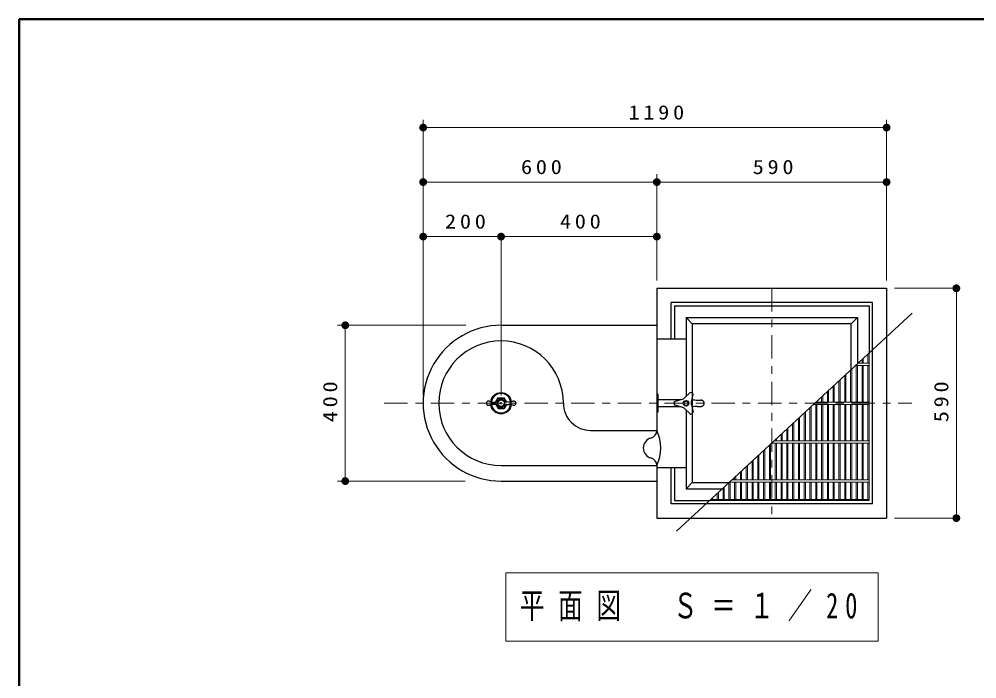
# Model space of a CAD drawing. Units: millimetres on the paper, scale 1:20. Extents: x -365 to 0, y -75 to 257.
# Drawn here: x -365 to -242, y 172.3 to 257 of the extents above; entities that cross this region are included whole.
import ezdxf

# ---------------------------------------------------------------- set-up
doc = ezdxf.new("R2010")
doc.units = ezdxf.units.MM
doc.linetypes.add('USER2', pattern=[6, 3, -1, 1, -1])
doc.layers.add('1_20', color=7, linetype='Continuous', lineweight=13)
doc.layers.add('LY_4', color=7, linetype='Continuous', lineweight=13)
doc.styles.add('ＭＳ ゴシック', font='')
doc.styles.get('ＭＳ ゴシック').set_extended_font_data('MS Gothic')

# ---------------------------------------------------------------- blocks, each defined once
blk = doc.blocks.new('filled_dot')
at = {"color": 0, "linetype": 'Continuous', "lineweight": -2, "const_width": 1.25}
blk.add_lwpolyline([(-0.625, 0, 1), (0.625, 0, 1)], format="xyb", close=True, dxfattribs=at)

msp = doc.modelspace()

# ---------------------------------------------------------------- linework, layer by layer
at = {"layer": '1_20'}
for p, q in [((-313.132, 208.703), (-313.132, 244.084)), ((-253.632, 223.453), (-253.632, 244.084)), ((-313.132, 243.084), (-253.632, 243.084)), ((-313.132, 210.607), (-313.132, 237.084)), ((-313.132, 236.084), (-283.132, 236.084)), ((-283.132, 223.453), (-283.132, 237.084)), ((-283.132, 223.453), (-283.132, 237.084)), ((-283.132, 236.084), (-253.632, 236.084)), ((-253.632, 223.453), (-253.632, 237.084)), ((-313.132, 229.084), (-303.132, 229.084)), ((-303.132, 208.703), (-303.132, 229.584)), ((-303.132, 229.084), (-283.132, 229.084)), ((-252.632, 222.453), (-244.177, 222.453)), ((-244.677, 222.453), (-244.677, 192.953)), ((-307.646, 217.703), (-324.132, 217.703)), ((-323.132, 197.703), (-323.132, 217.703)), ((-256.032, 212.853), (-256.032, 214.005)), ((-255.882, 195.203), (-255.882, 214.143)), ((-255.882, 212.853), (-257.278, 212.853)), ((-256.776, 212.853), (-256.776, 213.317)), ((-256.626, 212.853), (-256.626, 213.456)), ((-258.264, 207.853), (-258.264, 211.943)), ((-258.114, 207.853), (-258.114, 212.081)), ((-255.882, 212.553), (-257.603, 212.553)), ((-257.52, 207.853), (-257.52, 212.553)), ((-257.37, 207.853), (-257.37, 212.553)), ((-256.776, 207.853), (-256.776, 212.553)), ((-256.626, 207.853), (-256.626, 212.553)), ((-256.032, 207.853), (-256.032, 212.553)), ((-259.752, 207.853), (-259.752, 210.568)), ((-259.602, 207.853), (-259.602, 210.706)), ((-259.008, 207.853), (-259.008, 211.255)), ((-258.858, 207.853), (-258.858, 211.394)), ((-261.239, 207.853), (-261.239, 209.193)), ((-261.089, 207.853), (-261.089, 209.332)), ((-260.496, 207.853), (-260.496, 209.88)), ((-260.346, 207.853), (-260.346, 210.019)), ((-255.882, 207.853), (-262.689, 207.853)), ((-262.577, 207.853), (-262.577, 207.957)), ((-261.983, 207.853), (-261.983, 208.506)), ((-261.833, 207.853), (-261.833, 208.644)), ((-264.065, 202.853), (-264.065, 206.582)), ((-263.471, 202.853), (-263.471, 207.131)), ((-263.321, 202.853), (-263.321, 207.269)), ((-255.882, 207.553), (-263.014, 207.553)), ((-262.727, 202.853), (-262.727, 207.553)), ((-262.577, 202.853), (-262.577, 207.553)), ((-261.983, 202.853), (-261.983, 207.553)), ((-261.833, 202.853), (-261.833, 207.553)), ((-261.239, 202.853), (-261.239, 207.553)), ((-261.089, 202.853), (-261.089, 207.553)), ((-260.496, 202.853), (-260.496, 207.553)), ((-260.346, 202.853), (-260.346, 207.553)), ((-259.752, 202.853), (-259.752, 207.553)), ((-259.602, 202.853), (-259.602, 207.553)), ((-259.008, 202.853), (-259.008, 207.553)), ((-258.858, 202.853), (-258.858, 207.553)), ((-258.264, 202.853), (-258.264, 207.553)), ((-258.114, 202.853), (-258.114, 207.553)), ((-257.52, 202.853), (-257.52, 207.553)), ((-257.37, 202.853), (-257.37, 207.553)), ((-256.776, 202.853), (-256.776, 207.553)), ((-256.626, 202.853), (-256.626, 207.553)), ((-256.032, 202.853), (-256.032, 207.553)), ((-264.959, 202.853), (-264.959, 205.756)), ((-264.809, 202.853), (-264.809, 205.895)), ((-264.215, 202.853), (-264.215, 206.443)), ((-266.447, 202.853), (-266.447, 204.381)), ((-266.297, 202.853), (-266.297, 204.52)), ((-265.703, 202.853), (-265.703, 205.069)), ((-265.553, 202.853), (-265.553, 205.207)), ((-267.935, 202.853), (-267.935, 203.006)), ((-267.785, 202.853), (-267.785, 203.145)), ((-267.191, 202.853), (-267.191, 203.694)), ((-267.041, 202.853), (-267.041, 203.832)), ((-269.273, 197.853), (-269.273, 201.77)), ((-268.679, 197.853), (-268.679, 202.319)), ((-268.529, 197.853), (-268.529, 202.458)), ((-255.882, 202.553), (-268.425, 202.553)), ((-255.882, 202.853), (-268.1, 202.853)), ((-267.935, 197.853), (-267.935, 202.553)), ((-267.785, 197.853), (-267.785, 202.553)), ((-267.191, 197.853), (-267.191, 202.553)), ((-267.041, 197.853), (-267.041, 202.553)), ((-266.447, 197.853), (-266.447, 202.553)), ((-266.297, 197.853), (-266.297, 202.553)), ((-265.703, 197.853), (-265.703, 202.553)), ((-265.553, 197.853), (-265.553, 202.553)), ((-264.959, 197.853), (-264.959, 202.553)), ((-264.809, 197.853), (-264.809, 202.553)), ((-264.215, 197.853), (-264.215, 202.553)), ((-264.065, 197.853), (-264.065, 202.553)), ((-263.471, 197.853), (-263.471, 202.553)), ((-263.321, 197.853), (-263.321, 202.553)), ((-262.727, 197.853), (-262.727, 202.553)), ((-262.577, 197.853), (-262.577, 202.553)), ((-261.983, 197.853), (-261.983, 202.553)), ((-261.833, 197.853), (-261.833, 202.553)), ((-261.239, 197.853), (-261.239, 202.553)), ((-261.089, 197.853), (-261.089, 202.553)), ((-260.496, 197.853), (-260.496, 202.553)), ((-260.346, 197.853), (-260.346, 202.553)), ((-259.752, 197.853), (-259.752, 202.553)), ((-259.602, 197.853), (-259.602, 202.553)), ((-259.008, 197.853), (-259.008, 202.553)), ((-258.858, 197.853), (-258.858, 202.553)), ((-258.264, 197.853), (-258.264, 202.553)), ((-258.114, 197.853), (-258.114, 202.553)), ((-257.52, 197.853), (-257.52, 202.553)), ((-257.37, 197.853), (-257.37, 202.553)), ((-256.776, 197.853), (-256.776, 202.553)), ((-256.626, 197.853), (-256.626, 202.553)), ((-256.032, 197.853), (-256.032, 202.553)), ((-270.167, 197.853), (-270.167, 200.944)), ((-270.017, 197.853), (-270.017, 201.083)), ((-269.423, 197.853), (-269.423, 201.632)), ((-271.655, 197.853), (-271.655, 199.569)), ((-271.505, 197.853), (-271.505, 199.708)), ((-270.911, 197.853), (-270.911, 200.257)), ((-270.761, 197.853), (-270.761, 200.395)), ((-273.143, 197.853), (-273.143, 198.194)), ((-272.993, 197.853), (-272.993, 198.333)), ((-272.399, 197.853), (-272.399, 198.882)), ((-272.249, 197.853), (-272.249, 199.02)), ((-307.747, 197.703), (-324.132, 197.703)), ((-274.63, 195.353), (-274.63, 196.82)), ((-274.48, 195.353), (-274.48, 196.958)), ((-273.886, 195.353), (-273.886, 197.507)), ((-255.882, 197.553), (-273.836, 197.553)), ((-273.736, 195.353), (-273.736, 197.553)), ((-255.882, 197.853), (-273.512, 197.853)), ((-273.143, 195.353), (-273.143, 197.553)), ((-272.993, 195.353), (-272.993, 197.553)), ((-272.399, 195.353), (-272.399, 197.553)), ((-272.249, 195.353), (-272.249, 197.553)), ((-271.655, 195.353), (-271.655, 197.553)), ((-271.505, 195.353), (-271.505, 197.553)), ((-270.911, 195.353), (-270.911, 197.553)), ((-270.761, 195.353), (-270.761, 197.553)), ((-270.167, 195.353), (-270.167, 197.553)), ((-270.017, 195.353), (-270.017, 197.553)), ((-269.423, 195.353), (-269.423, 197.553)), ((-269.273, 195.353), (-269.273, 197.553)), ((-268.679, 195.353), (-268.679, 197.553)), ((-268.529, 195.353), (-268.529, 197.553)), ((-267.935, 195.353), (-267.935, 197.553)), ((-267.785, 195.353), (-267.785, 197.553)), ((-267.191, 195.353), (-267.191, 197.553)), ((-267.041, 195.353), (-267.041, 197.553)), ((-266.447, 195.353), (-266.447, 197.553)), ((-266.297, 195.353), (-266.297, 197.553)), ((-265.703, 195.353), (-265.703, 197.553)), ((-265.553, 195.353), (-265.553, 197.553)), ((-264.959, 195.353), (-264.959, 197.553)), ((-264.809, 195.353), (-264.809, 197.553)), ((-264.215, 195.353), (-264.215, 197.553)), ((-264.065, 195.353), (-264.065, 197.553)), ((-263.471, 195.353), (-263.471, 197.553)), ((-263.321, 195.353), (-263.321, 197.553)), ((-262.727, 195.353), (-262.727, 197.553)), ((-262.577, 195.353), (-262.577, 197.553)), ((-261.983, 195.353), (-261.983, 197.553)), ((-261.833, 195.353), (-261.833, 197.553)), ((-261.239, 195.353), (-261.239, 197.553)), ((-261.089, 195.353), (-261.089, 197.553)), ((-260.496, 195.353), (-260.496, 197.553)), ((-260.346, 195.353), (-260.346, 197.553)), ((-259.752, 195.353), (-259.752, 197.553)), ((-259.602, 195.353), (-259.602, 197.553)), ((-259.008, 195.353), (-259.008, 197.553)), ((-258.858, 195.353), (-258.858, 197.553)), ((-258.264, 195.353), (-258.264, 197.553)), ((-258.114, 195.353), (-258.114, 197.553)), ((-257.52, 195.353), (-257.52, 197.553)), ((-257.37, 195.353), (-257.37, 197.553)), ((-256.776, 195.353), (-256.776, 197.553)), ((-256.626, 195.353), (-256.626, 197.553)), ((-256.032, 195.353), (-256.032, 197.553)), ((-275.968, 195.353), (-275.968, 195.583)), ((-275.374, 195.353), (-275.374, 196.132)), ((-275.224, 195.353), (-275.224, 196.271)), ((-276.38, 195.203), (-255.882, 195.203)), ((-276.217, 195.353), (-255.882, 195.353)), ((-252.632, 192.953), (-244.177, 192.953)), ((-302.508, 185.937), (-302.508, 177.137)), ((-254.708, 185.937), (-302.508, 185.937)), ((-254.708, 177.137), (-254.708, 185.937)), ((-302.508, 177.137), (-254.708, 177.137))]:
    msp.add_line(p, q, dxfattribs=at)
at = {"layer": '1_20', "lineweight": 25}
for p, q in [((-283.132, 222.453), (-253.632, 222.453)), ((-283.132, 222.453), (-283.132, 217.703)), ((-253.632, 222.453), (-253.632, 192.953)), ((-280.882, 220.203), (-280.882, 215.953)), ((-280.882, 220.203), (-255.882, 220.203)), ((-255.882, 220.203), (-255.882, 214.143)), ((-280.611, 191.294), (-250.344, 219.261)), ((-303.132, 217.703), (-283.132, 217.703)), ((-283.132, 217.703), (-283.132, 204.202)), ((-279.382, 218.703), (-278.582, 217.903)), ((-279.382, 218.703), (-257.382, 218.703)), ((-279.382, 218.703), (-279.382, 208.554)), ((-278.582, 217.903), (-278.582, 197.503)), ((-258.182, 217.903), (-278.582, 217.903)), ((-257.382, 218.703), (-258.182, 217.903)), ((-258.182, 212.018), (-258.182, 217.903)), ((-257.382, 218.703), (-257.382, 212.757)), ((-283.132, 215.953), (-279.382, 215.953)), ((-304.244, 207.856), (-303.861, 207.869)), ((-303.813, 207.873), (-303.522, 208.378)), ((-303.549, 208.281), (-303.781, 207.879)), ((-303.377, 208.128), (-303.623, 207.703)), ((-303.522, 208.378), (-302.742, 208.378)), ((-303.424, 208.353), (-302.84, 208.353)), ((-303.377, 208.128), (-302.887, 208.128)), ((-302.887, 208.128), (-302.641, 207.703)), ((-302.451, 207.873), (-302.742, 208.378)), ((-302.715, 208.281), (-302.482, 207.879)), ((-302.02, 207.856), (-302.403, 207.869)), ((-283.007, 208.842), (-283.132, 208.842)), ((-283.007, 208.842), (-283.007, 206.542)), ((-280.105, 208.13), (-282.907, 208.13)), ((-279.933, 208.18), (-280.773, 207.931)), ((-279.529, 208.414), (-278.894, 209.017)), ((-278.683, 207.926), (-278.479, 208.777)), ((-277.903, 208.091), (-277.417, 208.091)), ((-303.861, 207.538), (-304.244, 207.551)), ((-303.813, 207.534), (-303.522, 207.028)), ((-303.781, 207.528), (-303.549, 207.126)), ((-303.377, 207.278), (-303.623, 207.703)), ((-303.522, 207.028), (-302.742, 207.028)), ((-302.84, 207.053), (-303.424, 207.053)), ((-302.887, 207.278), (-303.377, 207.278)), ((-302.887, 207.278), (-302.641, 207.703)), ((-302.451, 207.534), (-302.742, 207.028)), ((-302.482, 207.528), (-302.715, 207.126)), ((-302.403, 207.538), (-302.02, 207.551)), ((-280.105, 207.255), (-282.907, 207.255)), ((-279.933, 207.204), (-280.773, 207.453)), ((-279.529, 206.97), (-278.894, 206.368)), ((-279.382, 206.831), (-279.382, 196.703)), ((-278.683, 207.459), (-278.479, 206.607)), ((-277.904, 207.293), (-277.422, 207.293)), ((-283.007, 206.542), (-283.132, 206.542)), ((-291.632, 204.203), (-283.132, 204.203)), ((-303.132, 199.703), (-283.132, 199.703)), ((-283.132, 199.705), (-283.132, 197.703)), ((-283.132, 199.453), (-279.382, 199.453)), ((-280.882, 199.453), (-280.882, 195.203)), ((-303.132, 197.703), (-283.132, 197.703)), ((-283.132, 197.703), (-283.132, 192.953)), ((-279.382, 196.703), (-278.582, 197.503)), ((-278.582, 197.503), (-273.89, 197.503)), ((-279.382, 196.703), (-274.756, 196.703)), ((-280.882, 195.203), (-276.38, 195.203)), ((-283.132, 192.953), (-253.632, 192.953))]:
    msp.add_line(p, q, dxfattribs=at)
at = {"layer": '1_20', "color": 4, "linetype": 'USER2'}
msp.add_line((-268.382, 222.453), (-268.382, 192.953), dxfattribs=at)
at = {"layer": '1_20', "color": 40, "lineweight": 25}
for p, q in [((-255.465, 220.62), (-281.299, 220.62)), ((-281.299, 215.953), (-281.299, 220.62)), ((-255.465, 194.787), (-255.465, 220.62)), ((-281.299, 194.787), (-281.299, 199.453)), ((-255.465, 194.787), (-281.299, 194.787))]:
    msp.add_line(p, q, dxfattribs=at)
at = {"layer": '1_20', "linetype": 'USER2'}
msp.add_line((-318.132, 207.703), (-250.382, 207.703), dxfattribs=at)
at = {"layer": '1_20', "lineweight": 25}
msp.add_lwpolyline([(-277.474, 207.293), (-277.419, 207.293), (-277.365, 207.301), (-277.313, 207.315), (-277.263, 207.337), (-277.217, 207.365), (-277.175, 207.4), (-277.138, 207.44), (-277.106, 207.484), (-277.082, 207.533), (-277.063, 207.585), (-277.052, 207.638), (-277.049, 207.693), (-277.052, 207.747), (-277.063, 207.801), (-277.082, 207.852), (-277.107, 207.901), (-277.138, 207.945), (-277.175, 207.985), (-277.217, 208.02), (-277.264, 208.048), (-277.314, 208.07), (-277.366, 208.084), (-277.418, 208.091), (-277.47, 208.092)], dxfattribs=at)
for centre, radius in [((-303.132, 207.703), 0.425), ((-303.132, 207.703), 0.0875), ((-279.382, 207.692), 0.362), ((-279.382, 207.692), 0.287)]:
    msp.add_circle(centre, radius, dxfattribs=at)
for centre, radius, start, end in [((-303.132, 207.703), 10, 89.99998, 270), ((-303.132, 207.703), 8, 0, 270), ((-278.722, 208.836), 0.25, 346.49997, 133.5), ((-304.757, 207.703), 0.275, 61.64956, 298.35044), ((-304.27, 208.606), 0.75, 241.64956, 272.00026), ((-303.132, 207.703), 1.25, 7.30655, 172.69345), ((-303.878, 208.369), 0.5, 272.00026, 318.27179), ((-303.132, 207.703), 0.713, 114.17754, 125.82246), ((-303.132, 207.703), 0.5, 40.76522, 138.27179), ((-303.132, 207.703), 0.713, 54.17755, 65.82246), ((-302.386, 208.369), 0.5, 221.72821, 267.99974), ((-301.994, 208.606), 0.75, 267.99974, 298.35044), ((-301.507, 207.703), 0.275, 241.64956, 118.35044), ((-282.907, 208.23), 0.1, 179.99995, 269.99995), ((-280.702, 207.692), 0.25, 106.49994, 253.50001), ((-280.217, 209.14), 1, 286.50001, 313.5), ((-277.711, 207.692), 1, 166.49994, 193.49998), ((-277.73, 211.906), 3.818, 256.53892, 267.41259), ((-304.27, 206.801), 0.75, 87.99974, 118.35044), ((-303.132, 207.703), 1.25, 187.30655, 352.69345), ((-303.878, 207.038), 0.5, 41.72821, 87.99974), ((-303.132, 207.703), 0.713, 234.17755, 245.82245), ((-303.132, 207.703), 0.5, 221.72821, 319.23478), ((-303.132, 207.703), 0.713, 294.17755, 305.82245), ((-302.386, 207.038), 0.5, 92.00026, 138.27179), ((-301.994, 206.801), 0.75, 61.64956, 92.00026), ((-291.632, 207.703), 3.5, 179.99999, 270.00005), ((-282.907, 207.155), 0.1, 89.99998, 179.99995), ((-280.217, 206.245), 1, 46.49993, 73.49993), ((-278.722, 206.549), 0.25, 226.49999, 13.5), ((-277.73, 203.479), 3.818, 92.60256, 103.46108), ((-284.132, 204.202), 1, 284.22305, 0), ((-287.939, 201.953), 5.308, 334.91706, 25.08294), ((-283.562, 201.953), 1.32, 104.22262, 255.77742), ((-284.132, 199.705), 1, 0, 75.77695)]:
    msp.add_arc(centre, radius, start, end, dxfattribs=at)
at = {"layer": '1_20'}
for start, end in [(7.78681, 172.21319), (187.78804, 352.21196)]:
    msp.add_arc((-303.132, 207.703), 1.375, start, end, dxfattribs=at)
at = {"layer": 'LY_4', "lineweight": 50}
for p, q in [((-365, 257), (-365, 0)), ((0, 257), (-365, 257))]:
    msp.add_line(p, q, dxfattribs=at)

# ---------------------------------------------------------------- block references
at = {"layer": '1_20', "xscale": 0.4, "yscale": 0.4}
for p in [(-313.132, 243.084), (-313.132, 236.084), (-283.132, 236.084), (-313.132, 229.084), (-303.132, 229.084)]:
    msp.add_blockref('filled_dot', p, dxfattribs=at)
for p, rotation in [((-253.632, 243.084), 180), ((-283.132, 236.084), 180), ((-253.632, 236.084), 180), ((-283.132, 229.084), 180), ((-244.677, 222.453), 270), ((-323.132, 217.703), 270), ((-323.132, 197.703), 90), ((-244.677, 192.953), 90)]:
    msp.add_blockref('filled_dot', p, dxfattribs=dict(at, rotation=rotation))

# ---------------------------------------------------------------- texts
at = {"layer": '1_20', "style": 'ＭＳ ゴシック'}
for s, insert, char_height, attachment_point in [('\\T1.33;\\W1.15;1190', (-282.961, 244.084), 1.833, 8), ('\\T1.33;\\W1.15;600', (-297.715, 237.084), 1.833, 8), ('\\T1.33;\\W1.15;590', (-267.967, 237.084), 1.833, 8), ('\\T1.33;\\W1.15;200', (-307.464, 230.084), 1.833, 8), ('\\T1.33;\\W1.15;400', (-292.715, 230.084), 1.833, 8), ('\\T1.56;\\W0.7;平面図\u3000Ｓ＝１／20', (-278.608, 181.537), 3.299, 5)]:
    msp.add_mtext(s, dxfattribs=dict(at, insert=insert, char_height=char_height, attachment_point=attachment_point))
at = {"layer": '1_20', "char_height": 1.833, "attachment_point": 8, "rotation": 90, "style": 'ＭＳ ゴシック'}
for s, insert in [('\\T1.33;\\W1.15;400', (-324.132, 208.12)), ('\\T1.33;\\W1.15;590', (-245.677, 208.119))]:
    msp.add_mtext(s, dxfattribs=dict(at, insert=insert))

doc.saveas('drawing.dxf')
